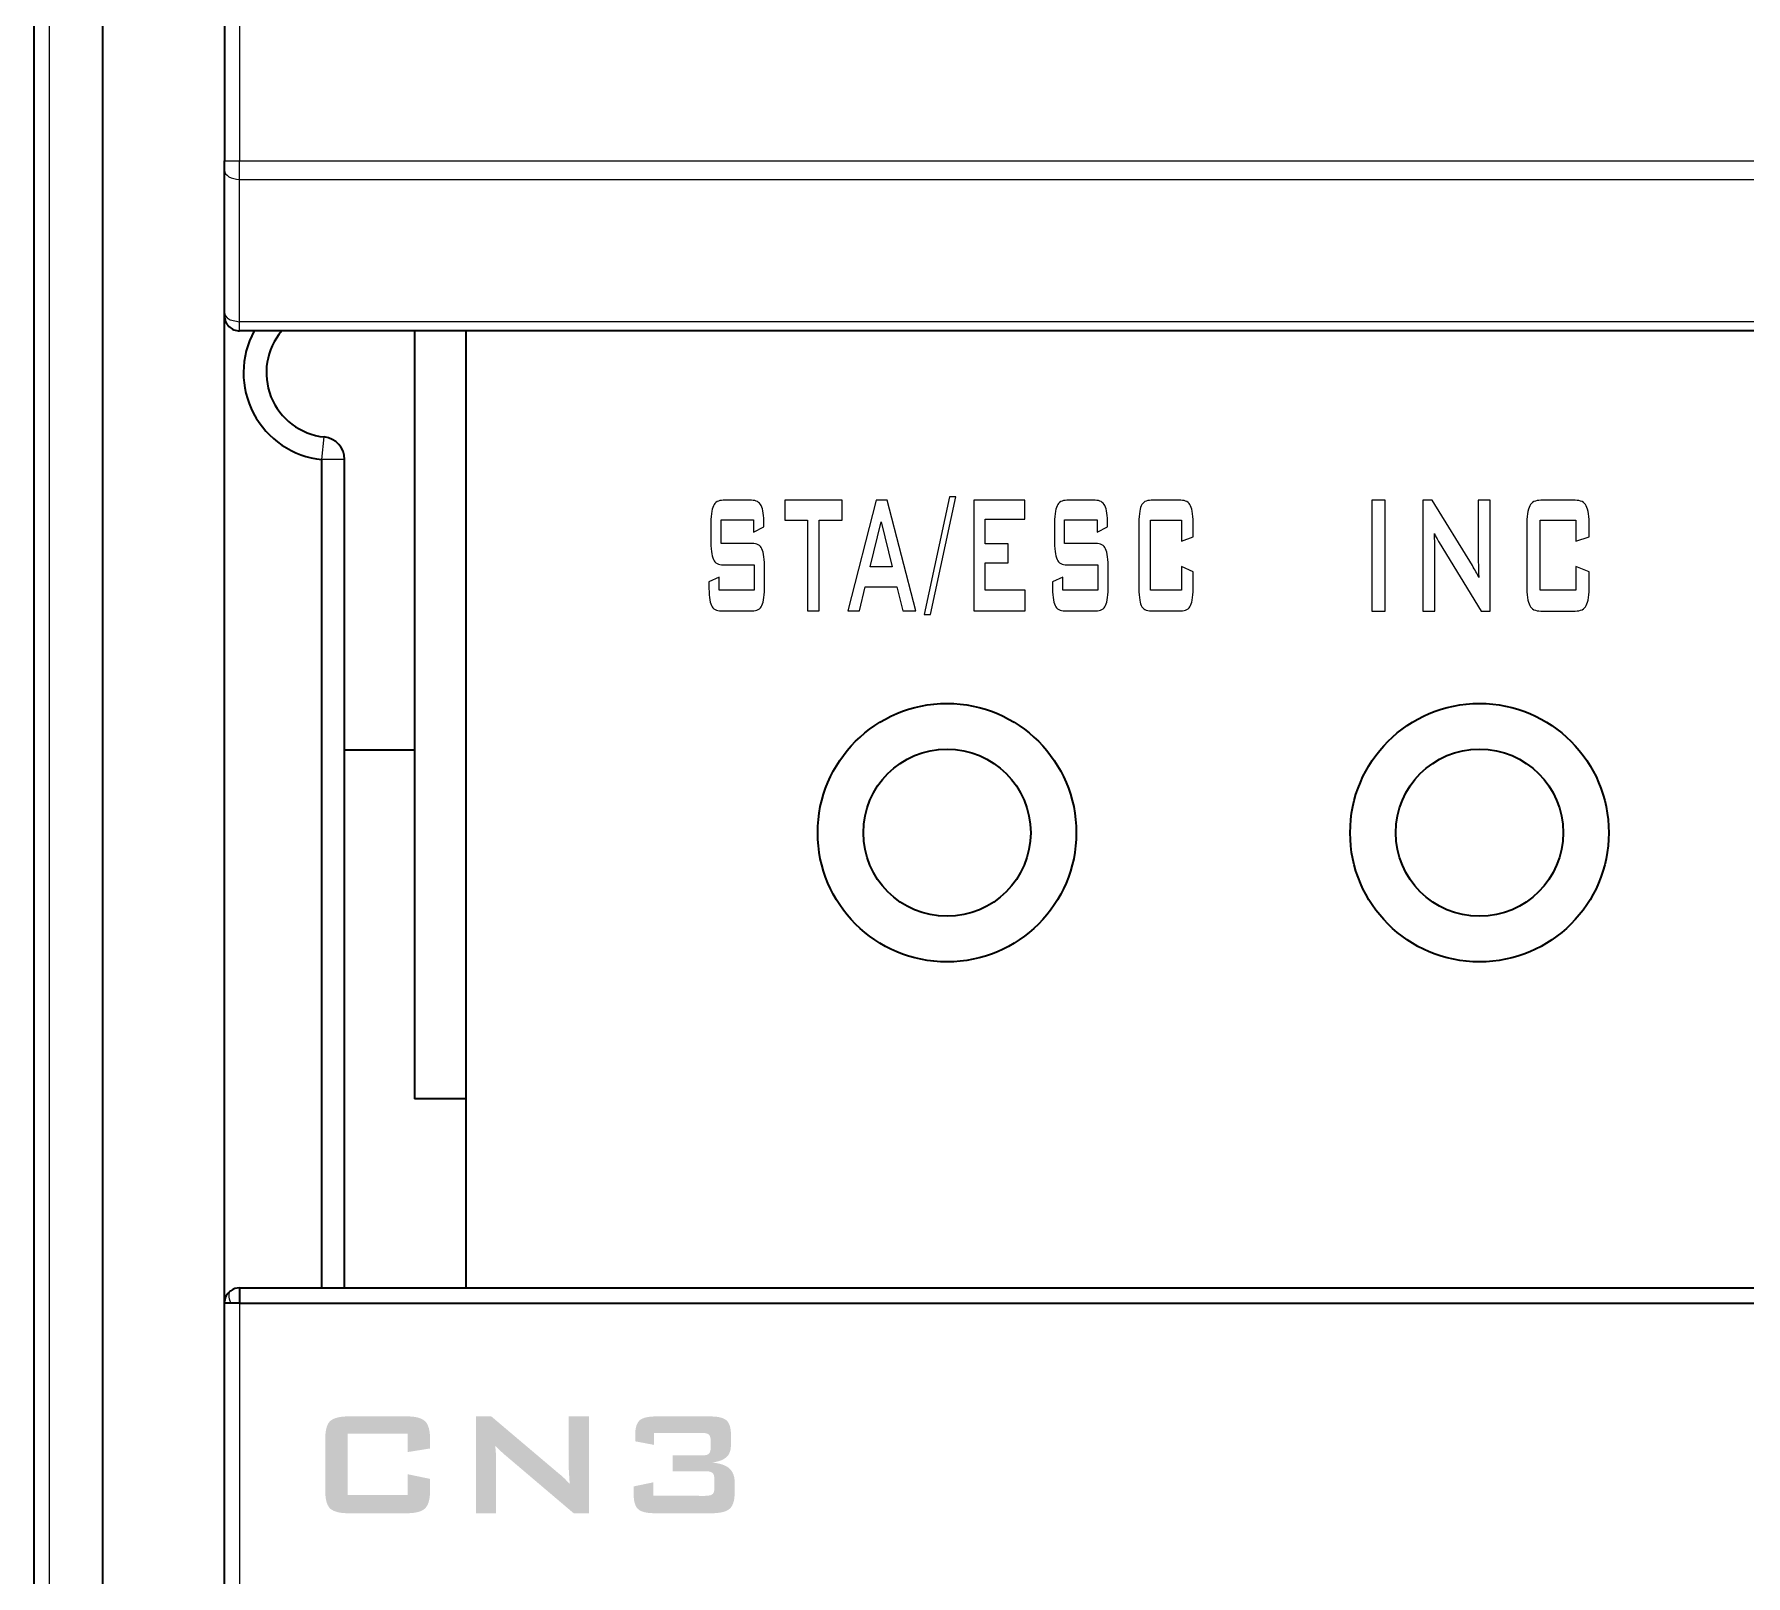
# Model space of a CAD drawing. Extents: x -45 to 645, y -160 to 467.
# Drawn here: x 599.64 to 622.14, y 202.83 to 223.1 of the extents above; entities that cross this region are included whole.
import ezdxf

# ---------------------------------------------------------------- set-up
doc = ezdxf.new("R2010")
doc.units = 0
doc.layers.add('layer 1', color=7, linetype='Continuous')
doc.layers.add('预设值', color=7, linetype='Continuous', true_color=0x000000)

msp = doc.modelspace()

# ---------------------------------------------------------------- hatches: boundary and pattern name
at = {"layer": '预设值', "linetype": 'ByBlock'}
for points in [[(604.554, 204.455), (604.847, 204.502), (604.847, 204.502), (604.847, 204.623), (604.847, 204.644), (604.846, 204.665), (604.845, 204.684), (604.843, 204.703), (604.841, 204.721), (604.839, 204.729), (604.838, 204.738), (604.836, 204.746), (604.835, 204.754), (604.833, 204.762), (604.831, 204.769), (604.829, 204.776), (604.826, 204.783), (604.824, 204.79), (604.821, 204.797), (604.819, 204.803), (604.816, 204.81), (604.813, 204.816), (604.81, 204.821), (604.807, 204.827), (604.805, 204.83), (604.804, 204.832), (604.802, 204.835), (604.8, 204.837), (604.798, 204.84), (604.797, 204.842), (604.795, 204.845), (604.793, 204.847), (604.791, 204.849), (604.789, 204.852), (604.787, 204.854), (604.785, 204.856), (604.783, 204.858), (604.779, 204.862), (604.777, 204.864), (604.775, 204.866), (604.773, 204.867), (604.771, 204.869), (604.768, 204.871), (604.766, 204.873), (604.764, 204.875), (604.761, 204.876), (604.759, 204.878), (604.756, 204.88), (604.754, 204.881), (604.751, 204.883), (604.748, 204.885), (604.742, 204.888), (604.736, 204.891), (604.73, 204.893), (604.724, 204.896), (604.717, 204.899), (604.71, 204.901), (604.703, 204.903), (604.696, 204.906), (604.688, 204.908), (604.68, 204.91), (604.672, 204.911), (604.664, 204.913), (604.655, 204.915), (604.646, 204.916), (604.637, 204.918), (604.619, 204.92), (604.599, 204.922), (604.578, 204.923), (604.557, 204.924), (604.534, 204.924), (604.534, 204.924), (603.781, 204.924), (603.759, 204.924), (603.737, 204.923), (603.717, 204.922), (603.697, 204.92), (603.678, 204.918), (603.669, 204.916), (603.66, 204.915), (603.652, 204.913), (603.643, 204.911), (603.635, 204.91), (603.627, 204.908), (603.62, 204.906), (603.612, 204.903), (603.605, 204.901), (603.598, 204.899), (603.591, 204.896), (603.585, 204.893), (603.578, 204.891), (603.572, 204.888), (603.567, 204.885), (603.561, 204.881), (603.558, 204.88), (603.556, 204.878), (603.553, 204.876), (603.55, 204.875), (603.548, 204.873), (603.545, 204.871), (603.543, 204.869), (603.541, 204.867), (603.538, 204.866), (603.536, 204.864), (603.534, 204.862), (603.532, 204.86), (603.53, 204.858), (603.528, 204.856), (603.526, 204.854), (603.524, 204.852), (603.523, 204.849), (603.521, 204.847), (603.519, 204.845), (603.517, 204.842), (603.516, 204.84), (603.514, 204.837), (603.512, 204.835), (603.511, 204.832), (603.508, 204.827), (603.505, 204.821), (603.502, 204.816), (603.499, 204.81), (603.496, 204.803), (603.494, 204.797), (603.491, 204.79), (603.489, 204.783), (603.487, 204.776), (603.485, 204.769), (603.483, 204.762), (603.481, 204.754), (603.479, 204.746), (603.478, 204.738), (603.476, 204.729), (603.475, 204.721), (603.473, 204.703), (603.471, 204.684), (603.47, 204.665), (603.469, 204.644), (603.469, 204.623), (603.469, 204.623), (603.469, 203.951), (603.469, 203.93), (603.47, 203.909), (603.471, 203.89), (603.473, 203.871), (603.475, 203.853), (603.476, 203.845), (603.478, 203.836), (603.479, 203.828), (603.481, 203.82), (603.483, 203.812), (603.485, 203.805), (603.487, 203.797), (603.489, 203.79), (603.491, 203.784), (603.494, 203.777), (603.496, 203.77), (603.499, 203.764), (603.502, 203.758), (603.505, 203.752), (603.508, 203.747), (603.511, 203.742), (603.512, 203.739), (603.514, 203.736), (603.516, 203.734), (603.517, 203.732), (603.519, 203.729), (603.521, 203.727), (603.523, 203.725), (603.524, 203.722), (603.526, 203.72), (603.528, 203.718), (603.53, 203.716), (603.532, 203.714), (603.534, 203.712), (603.536, 203.71), (603.538, 203.708), (603.541, 203.706), (603.543, 203.705), (603.545, 203.703), (603.548, 203.701), (603.55, 203.699), (603.553, 203.697), (603.556, 203.696), (603.558, 203.694), (603.561, 203.693), (603.567, 203.689), (603.572, 203.686), (603.578, 203.683), (603.585, 203.681), (603.591, 203.678), (603.598, 203.675), (603.605, 203.673), (603.612, 203.67), (603.62, 203.668), (603.627, 203.666), (603.635, 203.664), (603.643, 203.662), (603.652, 203.661), (603.66, 203.659), (603.669, 203.658), (603.678, 203.656), (603.697, 203.654), (603.717, 203.652), (603.737, 203.651), (603.759, 203.65), (603.781, 203.65), (603.781, 203.65), (604.534, 203.65), (604.557, 203.65), (604.578, 203.651), (604.599, 203.652), (604.619, 203.654), (604.637, 203.656), (604.646, 203.658), (604.655, 203.659), (604.664, 203.661), (604.672, 203.662), (604.68, 203.664), (604.688, 203.666), (604.696, 203.668), (604.703, 203.67), (604.71, 203.673), (604.717, 203.675), (604.724, 203.678), (604.73, 203.681), (604.736, 203.683), (604.742, 203.686), (604.748, 203.689), (604.751, 203.691), (604.754, 203.693), (604.756, 203.694), (604.759, 203.696), (604.761, 203.697), (604.764, 203.699), (604.766, 203.701), (604.768, 203.703), (604.771, 203.705), (604.773, 203.706), (604.775, 203.708), (604.777, 203.71), (604.779, 203.712), (604.783, 203.716), (604.785, 203.718), (604.787, 203.72), (604.789, 203.722), (604.791, 203.725), (604.793, 203.727), (604.795, 203.729), (604.797, 203.732), (604.798, 203.734), (604.8, 203.736), (604.802, 203.739), (604.804, 203.742), (604.805, 203.744), (604.807, 203.747), (604.81, 203.752), (604.813, 203.758), (604.816, 203.764), (604.819, 203.77), (604.821, 203.777), (604.824, 203.784), (604.826, 203.79), (604.829, 203.797), (604.831, 203.805), (604.833, 203.812), (604.835, 203.82), (604.836, 203.828), (604.838, 203.836), (604.839, 203.845), (604.841, 203.853), (604.843, 203.871), (604.845, 203.89), (604.846, 203.909), (604.847, 203.93), (604.847, 203.951), (604.847, 203.951), (604.847, 204.102), (604.847, 204.102), (604.554, 204.163), (604.554, 204.163), (604.554, 203.889), (604.554, 203.889), (603.762, 203.889), (603.762, 203.889), (603.762, 204.697), (603.762, 204.697), (604.554, 204.697), (604.554, 204.697)], [(605.715, 203.65), (605.715, 204.339), (605.715, 204.38), (605.714, 204.404), (605.713, 204.43), (605.709, 204.484), (605.706, 204.512), (605.703, 204.541), (605.714, 204.528), (605.725, 204.516), (605.731, 204.509), (605.737, 204.503), (605.743, 204.498), (605.746, 204.495), (605.749, 204.492), (605.763, 204.479), (605.808, 204.438), (605.808, 204.437), (606.735, 203.65), (606.735, 203.65), (606.935, 203.65), (606.935, 203.65), (606.935, 204.924), (606.935, 204.924), (606.671, 204.924), (606.671, 204.924), (606.671, 204.255), (606.671, 204.226), (606.672, 204.207), (606.673, 204.186), (606.683, 204.035), (606.668, 204.052), (606.62, 204.102), (606.602, 204.119), (606.583, 204.137), (606.562, 204.155), (606.551, 204.164), (606.539, 204.173), (606.539, 204.173), (605.652, 204.924), (605.652, 204.924), (605.451, 204.924), (605.451, 204.924), (605.451, 203.65), (605.451, 203.65)], [(608.546, 203.65), (608.567, 203.65), (608.587, 203.651), (608.607, 203.652), (608.625, 203.654), (608.643, 203.656), (608.66, 203.658), (608.668, 203.66), (608.676, 203.661), (608.684, 203.663), (608.691, 203.665), (608.699, 203.667), (608.706, 203.669), (608.713, 203.671), (608.72, 203.673), (608.726, 203.675), (608.733, 203.678), (608.739, 203.68), (608.745, 203.683), (608.75, 203.686), (608.756, 203.689), (608.761, 203.692), (608.767, 203.695), (608.772, 203.698), (608.777, 203.702), (608.779, 203.704), (608.781, 203.705), (608.783, 203.707), (608.786, 203.709), (608.788, 203.711), (608.79, 203.713), (608.792, 203.715), (608.794, 203.717), (608.796, 203.719), (608.797, 203.721), (608.799, 203.723), (608.801, 203.725), (608.803, 203.728), (608.805, 203.73), (608.806, 203.732), (608.808, 203.735), (608.81, 203.737), (608.811, 203.74), (608.814, 203.745), (608.818, 203.75), (608.82, 203.756), (608.823, 203.761), (608.826, 203.767), (608.828, 203.773), (608.831, 203.779), (608.833, 203.786), (608.835, 203.792), (608.837, 203.799), (608.839, 203.806), (608.841, 203.813), (608.842, 203.821), (608.844, 203.828), (608.845, 203.836), (608.846, 203.844), (608.847, 203.852), (608.848, 203.86), (608.849, 203.869), (608.851, 203.887), (608.851, 203.905), (608.852, 203.924), (608.852, 203.924), (608.852, 204.057), (608.852, 204.065), (608.851, 204.072), (608.851, 204.079), (608.85, 204.086), (608.85, 204.093), (608.849, 204.1), (608.848, 204.107), (608.847, 204.113), (608.846, 204.12), (608.845, 204.126), (608.843, 204.133), (608.841, 204.139), (608.84, 204.145), (608.838, 204.151), (608.836, 204.157), (608.834, 204.163), (608.831, 204.168), (608.829, 204.174), (608.826, 204.179), (608.824, 204.185), (608.821, 204.19), (608.818, 204.195), (608.815, 204.2), (608.811, 204.205), (608.808, 204.21), (608.804, 204.214), (608.801, 204.219), (608.797, 204.223), (608.793, 204.228), (608.789, 204.232), (608.785, 204.236), (608.781, 204.24), (608.776, 204.244), (608.772, 204.248), (608.767, 204.251), (608.762, 204.255), (608.757, 204.258), (608.752, 204.262), (608.746, 204.265), (608.741, 204.268), (608.735, 204.271), (608.729, 204.274), (608.723, 204.277), (608.717, 204.28), (608.711, 204.283), (608.704, 204.285), (608.697, 204.288), (608.691, 204.29), (608.684, 204.293), (608.676, 204.295), (608.661, 204.299), (608.646, 204.303), (608.63, 204.306), (608.613, 204.309), (608.595, 204.312), (608.577, 204.314), (608.558, 204.317), (608.575, 204.319), (608.591, 204.323), (608.606, 204.326), (608.621, 204.33), (608.635, 204.333), (608.649, 204.338), (608.662, 204.342), (608.668, 204.344), (608.674, 204.346), (608.68, 204.349), (608.685, 204.351), (608.691, 204.354), (608.696, 204.357), (608.702, 204.359), (608.707, 204.362), (608.712, 204.365), (608.716, 204.368), (608.721, 204.371), (608.725, 204.374), (608.73, 204.377), (608.734, 204.38), (608.738, 204.383), (608.742, 204.386), (608.745, 204.39), (608.752, 204.396), (608.754, 204.398), (608.756, 204.4), (608.757, 204.402), (608.759, 204.403), (608.76, 204.405), (608.762, 204.407), (608.765, 204.411), (608.768, 204.415), (608.77, 204.419), (608.773, 204.423), (608.775, 204.427), (608.778, 204.432), (608.78, 204.436), (608.782, 204.441), (608.784, 204.446), (608.786, 204.451), (608.788, 204.456), (608.79, 204.461), (608.791, 204.466), (608.793, 204.472), (608.794, 204.477), (608.795, 204.483), (608.797, 204.488), (608.798, 204.494), (608.799, 204.5), (608.799, 204.506), (608.8, 204.512), (608.801, 204.519), (608.802, 204.532), (608.803, 204.545), (608.803, 204.559), (608.803, 204.559), (608.803, 204.675), (608.802, 204.692), (608.802, 204.709), (608.801, 204.725), (608.799, 204.741), (608.798, 204.748), (608.797, 204.756), (608.796, 204.763), (608.794, 204.77), (608.793, 204.776), (608.791, 204.783), (608.79, 204.789), (608.788, 204.796), (608.786, 204.802), (608.784, 204.808), (608.782, 204.813), (608.78, 204.819), (608.777, 204.824), (608.775, 204.829), (608.772, 204.834), (608.77, 204.839), (608.767, 204.844), (608.764, 204.848), (608.762, 204.851), (608.761, 204.853), (608.759, 204.855), (608.758, 204.857), (608.756, 204.859), (608.755, 204.861), (608.753, 204.863), (608.751, 204.865), (608.749, 204.867), (608.748, 204.869), (608.746, 204.87), (608.744, 204.872), (608.742, 204.874), (608.74, 204.875), (608.738, 204.877), (608.736, 204.878), (608.734, 204.88), (608.732, 204.881), (608.73, 204.883), (608.728, 204.884), (608.725, 204.886), (608.723, 204.887), (608.721, 204.888), (608.718, 204.89), (608.713, 204.892), (608.708, 204.895), (608.702, 204.897), (608.697, 204.9), (608.691, 204.902), (608.684, 204.904), (608.678, 204.906), (608.671, 204.908), (608.665, 204.909), (608.658, 204.911), (608.65, 204.913), (608.643, 204.914), (608.627, 204.917), (608.611, 204.919), (608.593, 204.921), (608.575, 204.922), (608.555, 204.923), (608.535, 204.924), (608.514, 204.924), (608.514, 204.924), (607.832, 204.924), (607.811, 204.924), (607.791, 204.923), (607.772, 204.922), (607.753, 204.921), (607.736, 204.919), (607.719, 204.917), (607.704, 204.914), (607.696, 204.913), (607.689, 204.911), (607.682, 204.909), (607.675, 204.908), (607.668, 204.906), (607.662, 204.904), (607.656, 204.902), (607.65, 204.899), (607.644, 204.897), (607.639, 204.895), (607.633, 204.892), (607.628, 204.89), (607.626, 204.888), (607.623, 204.887), (607.621, 204.886), (607.619, 204.884), (607.617, 204.883), (607.614, 204.881), (607.612, 204.88), (607.61, 204.878), (607.608, 204.877), (607.606, 204.875), (607.604, 204.874), (607.602, 204.872), (607.601, 204.87), (607.599, 204.869), (607.597, 204.867), (607.595, 204.865), (607.594, 204.863), (607.592, 204.861), (607.59, 204.859), (607.589, 204.857), (607.587, 204.855), (607.586, 204.853), (607.584, 204.851), (607.582, 204.848), (607.58, 204.844), (607.577, 204.839), (607.574, 204.834), (607.571, 204.829), (607.569, 204.824), (607.567, 204.819), (607.564, 204.813), (607.562, 204.808), (607.56, 204.802), (607.558, 204.796), (607.557, 204.789), (607.555, 204.783), (607.553, 204.776), (607.552, 204.77), (607.551, 204.763), (607.549, 204.756), (607.548, 204.748), (607.547, 204.741), (607.546, 204.725), (607.545, 204.709), (607.544, 204.692), (607.544, 204.675), (607.544, 204.675), (607.544, 204.596), (607.544, 204.596), (607.793, 204.549), (607.793, 204.549), (607.793, 204.707), (607.793, 204.707), (608.416, 204.707), (608.425, 204.707), (608.434, 204.706), (608.442, 204.706), (608.45, 204.705), (608.457, 204.705), (608.464, 204.704), (608.468, 204.703), (608.471, 204.702), (608.474, 204.702), (608.477, 204.701), (608.48, 204.7), (608.483, 204.7), (608.485, 204.699), (608.488, 204.698), (608.491, 204.697), (608.493, 204.696), (608.495, 204.695), (608.498, 204.694), (608.499, 204.694), (608.5, 204.693), (608.501, 204.693), (608.502, 204.692), (608.503, 204.691), (608.504, 204.691), (608.505, 204.69), (608.506, 204.69), (608.506, 204.689), (608.507, 204.688), (608.508, 204.688), (608.509, 204.687), (608.51, 204.687), (608.51, 204.686), (608.511, 204.685), (608.512, 204.685), (608.513, 204.684), (608.513, 204.683), (608.514, 204.682), (608.515, 204.682), (608.516, 204.681), (608.516, 204.68), (608.517, 204.679), (608.518, 204.678), (608.518, 204.677), (608.519, 204.676), (608.52, 204.675), (608.52, 204.674), (608.521, 204.673), (608.522, 204.672), (608.522, 204.671), (608.523, 204.67), (608.523, 204.669), (608.524, 204.668), (608.525, 204.666), (608.526, 204.663), (608.527, 204.661), (608.528, 204.658), (608.529, 204.655), (608.53, 204.653), (608.53, 204.65), (608.531, 204.647), (608.532, 204.644), (608.532, 204.64), (608.533, 204.637), (608.534, 204.634), (608.534, 204.63), (608.535, 204.623), (608.535, 204.615), (608.536, 204.608), (608.536, 204.599), (608.536, 204.591), (608.536, 204.591), (608.536, 204.527), (608.536, 204.518), (608.536, 204.51), (608.535, 204.502), (608.535, 204.494), (608.534, 204.487), (608.534, 204.484), (608.533, 204.481), (608.532, 204.478), (608.532, 204.474), (608.531, 204.471), (608.53, 204.468), (608.53, 204.466), (608.529, 204.463), (608.528, 204.46), (608.527, 204.458), (608.526, 204.455), (608.525, 204.453), (608.524, 204.45), (608.523, 204.448), (608.522, 204.446), (608.521, 204.445), (608.52, 204.444), (608.52, 204.443), (608.519, 204.442), (608.518, 204.441), (608.518, 204.44), (608.517, 204.439), (608.516, 204.438), (608.516, 204.437), (608.515, 204.436), (608.514, 204.435), (608.513, 204.434), (608.513, 204.433), (608.512, 204.433), (608.511, 204.432), (608.51, 204.431), (608.51, 204.431), (608.509, 204.43), (608.508, 204.429), (608.507, 204.429), (608.506, 204.428), (608.506, 204.427), (608.505, 204.427), (608.504, 204.426), (608.503, 204.426), (608.502, 204.425), (608.501, 204.425), (608.5, 204.424), (608.499, 204.423), (608.498, 204.423), (608.495, 204.422), (608.493, 204.421), (608.491, 204.42), (608.488, 204.419), (608.485, 204.418), (608.483, 204.417), (608.48, 204.417), (608.477, 204.416), (608.474, 204.415), (608.471, 204.415), (608.468, 204.414), (608.464, 204.413), (608.457, 204.413), (608.45, 204.412), (608.442, 204.411), (608.434, 204.411), (608.425, 204.41), (608.416, 204.41), (608.416, 204.41), (608.038, 204.41), (608.038, 204.41), (608.038, 204.203), (608.038, 204.203), (608.463, 204.203), (608.472, 204.203), (608.48, 204.203), (608.489, 204.202), (608.496, 204.202), (608.504, 204.201), (608.511, 204.2), (608.514, 204.199), (608.517, 204.199), (608.521, 204.198), (608.524, 204.197), (608.527, 204.196), (608.53, 204.195), (608.532, 204.195), (608.535, 204.194), (608.538, 204.193), (608.54, 204.192), (608.543, 204.191), (608.545, 204.189), (608.546, 204.189), (608.547, 204.188), (608.548, 204.188), (608.55, 204.187), (608.551, 204.186), (608.552, 204.186), (608.553, 204.185), (608.554, 204.184), (608.555, 204.184), (608.556, 204.183), (608.556, 204.182), (608.557, 204.181), (608.558, 204.181), (608.559, 204.18), (608.56, 204.179), (608.561, 204.178), (608.562, 204.178), (608.562, 204.177), (608.563, 204.176), (608.564, 204.175), (608.565, 204.174), (608.565, 204.174), (608.566, 204.173), (608.567, 204.172), (608.567, 204.171), (608.568, 204.17), (608.569, 204.169), (608.569, 204.168), (608.57, 204.167), (608.571, 204.166), (608.571, 204.165), (608.572, 204.164), (608.572, 204.163), (608.573, 204.162), (608.573, 204.161), (608.574, 204.16), (608.575, 204.158), (608.576, 204.155), (608.577, 204.153), (608.578, 204.15), (608.579, 204.147), (608.579, 204.145), (608.58, 204.142), (608.581, 204.139), (608.581, 204.136), (608.582, 204.133), (608.582, 204.129), (608.583, 204.126), (608.584, 204.119), (608.584, 204.111), (608.585, 204.104), (608.585, 204.096), (608.585, 204.087), (608.585, 204.087), (608.585, 203.993), (608.585, 203.985), (608.585, 203.977), (608.584, 203.969), (608.584, 203.962), (608.583, 203.955), (608.582, 203.952), (608.582, 203.949), (608.581, 203.945), (608.581, 203.942), (608.58, 203.939), (608.579, 203.936), (608.579, 203.933), (608.578, 203.931), (608.577, 203.928), (608.576, 203.925), (608.575, 203.923), (608.574, 203.92), (608.573, 203.918), (608.572, 203.917), (608.572, 203.916), (608.571, 203.915), (608.571, 203.914), (608.57, 203.913), (608.569, 203.912), (608.569, 203.911), (608.568, 203.91), (608.567, 203.909), (608.567, 203.908), (608.566, 203.907), (608.565, 203.906), (608.565, 203.905), (608.564, 203.905), (608.563, 203.904), (608.562, 203.903), (608.562, 203.902), (608.561, 203.902), (608.56, 203.901), (608.559, 203.9), (608.558, 203.9), (608.557, 203.899), (608.556, 203.898), (608.556, 203.898), (608.555, 203.897), (608.554, 203.896), (608.553, 203.896), (608.552, 203.895), (608.55, 203.894), (608.547, 203.893), (608.545, 203.892), (608.543, 203.891), (608.54, 203.89), (608.538, 203.889), (608.535, 203.888), (608.532, 203.887), (608.53, 203.886), (608.527, 203.886), (608.524, 203.885), (608.521, 203.884), (608.517, 203.884), (608.511, 203.883), (608.504, 203.882), (608.496, 203.881), (608.489, 203.88), (608.48, 203.88), (608.472, 203.88), (608.463, 203.879), (608.463, 203.879), (607.783, 203.88), (607.783, 203.88), (607.783, 204.057), (607.783, 204.057), (607.524, 204.003), (607.524, 204.003), (607.524, 203.899), (607.524, 203.882), (607.525, 203.865), (607.526, 203.848), (607.528, 203.833), (607.529, 203.826), (607.53, 203.818), (607.531, 203.811), (607.532, 203.804), (607.534, 203.798), (607.535, 203.791), (607.537, 203.785), (607.539, 203.779), (607.541, 203.773), (607.543, 203.767), (607.545, 203.761), (607.547, 203.756), (607.549, 203.75), (607.552, 203.745), (607.554, 203.74), (607.557, 203.736), (607.559, 203.733), (607.56, 203.731), (607.561, 203.729), (607.563, 203.727), (607.564, 203.725), (607.566, 203.723), (607.567, 203.72), (607.569, 203.718), (607.571, 203.717), (607.572, 203.715), (607.574, 203.713), (607.576, 203.711), (607.577, 203.709), (607.579, 203.707), (607.581, 203.706), (607.587, 203.701), (607.589, 203.699), (607.591, 203.697), (607.593, 203.696), (607.595, 203.694), (607.597, 203.693), (607.599, 203.691), (607.601, 203.69), (607.604, 203.688), (607.606, 203.687), (607.609, 203.685), (607.611, 203.684), (607.614, 203.683), (607.619, 203.68), (607.625, 203.678), (607.63, 203.675), (607.636, 203.673), (607.642, 203.671), (607.649, 203.669), (607.655, 203.667), (607.662, 203.665), (607.669, 203.663), (607.677, 203.661), (607.684, 203.66), (607.692, 203.659), (607.7, 203.657), (607.716, 203.655), (607.734, 203.653), (607.752, 203.652), (607.771, 203.651), (607.792, 203.65), (607.813, 203.65), (607.813, 203.65)]]:
    msp.add_hatch(color=0, dxfattribs=at).paths.add_polyline_path(points, flags=0)

# ---------------------------------------------------------------- linework, layer by layer
at = {"color": 7, "lineweight": 35}
for p, q in [((602.143, 249.901), (602.143, 221.436)), ((599.643, 69.801), (599.643, 237.401)), ((600.544, 69.801), (600.544, 237.401)), ((641.943, 219.201), (602.344, 219.201)), ((602.344, 206.615), (641.943, 206.615)), ((602.143, 69.801), (602.143, 206.415)), ((602.344, 206.415), (641.943, 206.415))]:
    msp.add_line(p, q, dxfattribs=at)
at = {"color": 7, "lineweight": 13}
for p, q in [((602.344, 249.901), (602.344, 221.436)), ((599.844, 69.801), (599.844, 237.401)), ((602.344, 221.436), (641.943, 221.436)), ((602.344, 221.194), (641.943, 221.194)), ((641.943, 219.32), (602.344, 219.32)), ((602.344, 206.415), (602.344, 69.801))]:
    msp.add_line(p, q, dxfattribs=at)
at = {"color": 7, "lineweight": 35, "ltscale": 0.00303}
msp.add_line((602.143, 221.315), (602.143, 221.436), dxfattribs=at)
at = {"color": 7, "lineweight": 13, "ltscale": 0.005}
msp.add_line((602.143, 221.436), (602.344, 221.436), dxfattribs=at)
at = {"color": 7, "lineweight": 13, "ltscale": 0.00606}
msp.add_line((602.344, 221.194), (602.344, 221.436), dxfattribs=at)
at = {"color": 7, "lineweight": 35, "ltscale": 0.04686}
msp.add_line((602.143, 219.441), (602.143, 221.315), dxfattribs=at)
at = {"color": 7, "lineweight": 13, "ltscale": 0.04686}
msp.add_line((602.344, 219.32), (602.344, 221.194), dxfattribs=at)
at = {"color": 7, "lineweight": 35, "ltscale": 0.000984955}
msp.add_line((602.143, 219.401), (602.143, 219.441), dxfattribs=at)
at = {"color": 7, "lineweight": 35, "ltscale": 0.324794}
msp.add_line((602.143, 206.409), (602.143, 219.401), dxfattribs=at)
at = {"color": 7, "lineweight": 13, "ltscale": 0.002955}
msp.add_line((602.344, 219.201), (602.344, 219.32), dxfattribs=at)
at = {"color": 7, "lineweight": 35, "ltscale": 0.2525}
msp.add_line((604.643, 219.201), (604.643, 209.101), dxfattribs=at)
at = {"color": 7, "lineweight": 35, "ltscale": 0.314651}
msp.add_line((605.323, 206.615), (605.323, 219.201), dxfattribs=at)
at = {"color": 7, "lineweight": 13, "ltscale": 0.0075}
for p, q in [((603.424, 217.508), (603.455, 217.806)), ((603.724, 217.508), (603.424, 217.508))]:
    msp.add_line(p, q, dxfattribs=at)
at = {"color": 7, "lineweight": 35, "ltscale": 0.272467}
msp.add_line((603.424, 206.609), (603.424, 217.508), dxfattribs=at)
at = {"color": 7, "lineweight": 35, "ltscale": 0.272532}
msp.add_line((603.724, 206.607), (603.724, 217.508), dxfattribs=at)
at = {"color": 7, "lineweight": 35, "ltscale": 0.023001}
msp.add_line((604.643, 213.687), (603.723, 213.687), dxfattribs=at)
at = {"color": 7, "lineweight": 35, "ltscale": 0.017}
msp.add_line((605.323, 209.101), (604.643, 209.101), dxfattribs=at)
at = {"color": 7, "lineweight": 35, "ltscale": 0.000428234}
msp.add_line((602.215, 206.566), (602.228, 206.577), dxfattribs=at)
at = {"color": 7, "lineweight": 35, "ltscale": 0.001449}
msp.add_line((602.344, 206.615), (602.344, 206.557), dxfattribs=at)
at = {"color": 7, "lineweight": 35, "ltscale": 0.003551}
msp.add_line((602.344, 206.557), (602.344, 206.415), dxfattribs=at)
at = {"color": 7, "lineweight": 35, "ltscale": 0.000541021}
msp.add_line((602.144, 206.415), (602.145, 206.437), dxfattribs=at)
at = {"color": 7, "lineweight": 35, "ltscale": 0.002112}
msp.add_line((602.228, 206.415), (602.144, 206.415), dxfattribs=at)
at = {"color": 7, "lineweight": 35, "ltscale": 0.002885}
msp.add_line((602.344, 206.415), (602.228, 206.415), dxfattribs=at)
at = {"color": 7, "lineweight": 13}
msp.add_lwpolyline([(602.143, 219.441), (602.153, 219.405), (602.18, 219.371), (602.219, 219.346), (602.344, 219.32)], dxfattribs=at)
at = {"color": 7, "lineweight": 35}
for centre, radius in [((611.643, 212.601), 1.7), ((618.643, 212.601), 1.7), ((611.643, 212.601), 1.1), ((618.643, 212.601), 1.1)]:
    msp.add_circle(centre, radius, dxfattribs=at)
for centre, radius, start, end in [((602.344, 219.401), 0.2, 179.9991, 269.9994), ((603.545, 218.651), 1.15, 151.4641, 263.9325), ((603.545, 218.651), 0.85, 139.6867, 263.9325), ((603.424, 217.508), 0.3, 0, 83.9325), ((602.345, 206.412), 0.202, 130.2988, 173.0318), ((602.345, 206.418), 0.197, 90.5065, 126.3686)]:
    msp.add_arc(centre, radius, start, end, dxfattribs=at)
at = {"color": 7, "lineweight": 13}
for centre, major_axis, ratio, start_param, end_param in [((602.344, 221.315), (0.2, 0), 0.606043, 3.141593, 4.712389), ((602.749, 206.132), (0.532, -0.434), 0.301943, 3.067233, 3.698917)]:
    msp.add_ellipse(centre, major_axis=major_axis, ratio=ratio, start_param=start_param, end_param=end_param, dxfattribs=at)
at = {"layer": 'layer 1', "color": 0}
for points, knots in [([(609.101, 216.718), (609.101, 216.718), (608.672, 216.718), (608.672, 216.718), (608.672, 216.718), (608.672, 216.718), (608.672, 216.406), (608.672, 216.406), (608.672, 216.406), (608.672, 216.406), (609.08, 216.406), (609.08, 216.406), (609.08, 216.406), (609.144, 216.406), (609.188, 216.381), (609.21, 216.333), (609.21, 216.333), (609.233, 216.284), (609.244, 216.194), (609.244, 216.061), (609.244, 216.061), (609.244, 216.061), (609.244, 215.861), (609.244, 215.861), (609.244, 215.861), (609.244, 215.729), (609.233, 215.638), (609.21, 215.59), (609.21, 215.59), (609.188, 215.541), (609.144, 215.517), (609.08, 215.517), (609.08, 215.517), (609.08, 215.517), (608.675, 215.517), (608.675, 215.517), (608.675, 215.517), (608.611, 215.517), (608.568, 215.541), (608.545, 215.59), (608.545, 215.59), (608.523, 215.638), (608.512, 215.729), (608.512, 215.861), (608.512, 215.861), (608.512, 215.861), (608.512, 215.901), (608.512, 215.901), (608.512, 215.901), (608.512, 215.901), (608.646, 215.963), (608.646, 215.963), (608.646, 215.963), (608.646, 215.963), (608.646, 215.791), (608.646, 215.791), (608.646, 215.791), (608.646, 215.791), (609.109, 215.791), (609.109, 215.791), (609.109, 215.791), (609.109, 215.791), (609.109, 216.123), (609.109, 216.123), (609.109, 216.123), (609.109, 216.123), (608.701, 216.123), (608.701, 216.123), (608.701, 216.123), (608.637, 216.123), (608.594, 216.147), (608.572, 216.196), (608.572, 216.196), (608.549, 216.245), (608.538, 216.335), (608.538, 216.468), (608.538, 216.468), (608.538, 216.468), (608.538, 216.629), (608.538, 216.629), (608.538, 216.629), (608.538, 216.761), (608.549, 216.852), (608.572, 216.9), (608.572, 216.9), (608.594, 216.949), (608.637, 216.973), (608.701, 216.973), (608.701, 216.973), (608.701, 216.973), (609.073, 216.973), (609.073, 216.973), (609.073, 216.973), (609.134, 216.973), (609.177, 216.95), (609.2, 216.903), (609.2, 216.903), (609.224, 216.856), (609.235, 216.773), (609.235, 216.654), (609.235, 216.654), (609.235, 216.654), (609.235, 216.623), (609.235, 216.623), (609.235, 216.623), (609.235, 216.623), (609.101, 216.553), (609.101, 216.553), (609.101, 216.553), (609.101, 216.553), (609.101, 216.718), (609.101, 216.718)], [0, 0, 0, 0, 0.035714, 0.035714, 0.035714, 0.035714, 0.071429, 0.071429, 0.071429, 0.071429, 0.107143, 0.107143, 0.107143, 0.107143, 0.142857, 0.142857, 0.142857, 0.142857, 0.178571, 0.178571, 0.178571, 0.178571, 0.214286, 0.214286, 0.214286, 0.214286, 0.25, 0.25, 0.25, 0.25, 0.285714, 0.285714, 0.285714, 0.285714, 0.321429, 0.321429, 0.321429, 0.321429, 0.357143, 0.357143, 0.357143, 0.357143, 0.392857, 0.392857, 0.392857, 0.392857, 0.428571, 0.428571, 0.428571, 0.428571, 0.464286, 0.464286, 0.464286, 0.464286, 0.5, 0.5, 0.5, 0.5, 0.535714, 0.535714, 0.535714, 0.535714, 0.571429, 0.571429, 0.571429, 0.571429, 0.607143, 0.607143, 0.607143, 0.607143, 0.642857, 0.642857, 0.642857, 0.642857, 0.678571, 0.678571, 0.678571, 0.678571, 0.714286, 0.714286, 0.714286, 0.714286, 0.75, 0.75, 0.75, 0.75, 0.785714, 0.785714, 0.785714, 0.785714, 0.821429, 0.821429, 0.821429, 0.821429, 0.857143, 0.857143, 0.857143, 0.857143, 0.892857, 0.892857, 0.892857, 0.892857, 0.928571, 0.928571, 0.928571, 0.928571, 0.964286, 0.964286, 0.964286, 0.964286, 1, 1, 1, 1]), ([(609.964, 216.713), (609.964, 216.713), (609.964, 215.517), (609.964, 215.517), (609.964, 215.517), (609.964, 215.517), (609.811, 215.517), (609.811, 215.517), (609.811, 215.517), (609.811, 215.517), (609.811, 216.713), (609.811, 216.713), (609.811, 216.713), (609.811, 216.713), (609.51, 216.713), (609.51, 216.713), (609.51, 216.713), (609.51, 216.713), (609.51, 216.973), (609.51, 216.973), (609.51, 216.973), (609.51, 216.973), (610.266, 216.973), (610.266, 216.973), (610.266, 216.973), (610.266, 216.973), (610.266, 216.713), (610.266, 216.713), (610.266, 216.713), (610.266, 216.713), (609.964, 216.713), (609.964, 216.713)], [0, 0, 0, 0, 0.125, 0.125, 0.125, 0.125, 0.25, 0.25, 0.25, 0.25, 0.375, 0.375, 0.375, 0.375, 0.5, 0.5, 0.5, 0.5, 0.625, 0.625, 0.625, 0.625, 0.75, 0.75, 0.75, 0.75, 0.875, 0.875, 0.875, 0.875, 1, 1, 1, 1]), ([(610.339, 215.517), (610.339, 215.517), (610.71, 216.973), (610.71, 216.973), (610.71, 216.973), (610.71, 216.973), (610.857, 216.973), (610.857, 216.973), (610.857, 216.973), (610.857, 216.973), (611.233, 215.517), (611.233, 215.517), (611.233, 215.517), (611.233, 215.517), (611.062, 215.517), (611.062, 215.517), (611.062, 215.517), (611.062, 215.517), (610.983, 215.835), (610.983, 215.835), (610.983, 215.835), (610.983, 215.835), (610.568, 215.835), (610.568, 215.835), (610.568, 215.835), (610.568, 215.835), (610.491, 215.517), (610.491, 215.517), (610.491, 215.517), (610.491, 215.517), (610.339, 215.517), (610.339, 215.517)], [0, 0, 0, 0, 0.125, 0.125, 0.125, 0.125, 0.25, 0.25, 0.25, 0.25, 0.375, 0.375, 0.375, 0.375, 0.5, 0.5, 0.5, 0.5, 0.625, 0.625, 0.625, 0.625, 0.75, 0.75, 0.75, 0.75, 0.875, 0.875, 0.875, 0.875, 1, 1, 1, 1]), ([(611.344, 215.471), (611.344, 215.471), (611.674, 217.019), (611.674, 217.019), (611.674, 217.019), (611.674, 217.019), (611.758, 217.019), (611.758, 217.019), (611.758, 217.019), (611.758, 217.019), (611.426, 215.471), (611.426, 215.471), (611.426, 215.471), (611.426, 215.471), (611.344, 215.471), (611.344, 215.471)], [0, 0, 0, 0, 0.25, 0.25, 0.25, 0.25, 0.5, 0.5, 0.5, 0.5, 0.75, 0.75, 0.75, 0.75, 1, 1, 1, 1]), ([(611.994, 215.517), (611.994, 215.517), (611.994, 216.973), (611.994, 216.973), (611.994, 216.973), (611.994, 216.973), (612.665, 216.973), (612.665, 216.973), (612.665, 216.973), (612.665, 216.973), (612.665, 216.725), (612.665, 216.725), (612.665, 216.725), (612.665, 216.725), (612.146, 216.725), (612.146, 216.725), (612.146, 216.725), (612.146, 216.725), (612.146, 216.4), (612.146, 216.4), (612.146, 216.4), (612.146, 216.4), (612.449, 216.4), (612.449, 216.4), (612.449, 216.4), (612.449, 216.4), (612.449, 216.152), (612.449, 216.152), (612.449, 216.152), (612.449, 216.152), (612.146, 216.152), (612.146, 216.152), (612.146, 216.152), (612.146, 216.152), (612.146, 215.791), (612.146, 215.791), (612.146, 215.791), (612.146, 215.791), (612.671, 215.791), (612.671, 215.791), (612.671, 215.791), (612.671, 215.791), (612.671, 215.517), (612.671, 215.517), (612.671, 215.517), (612.671, 215.517), (611.994, 215.517), (611.994, 215.517)], [0, 0, 0, 0, 0.083333, 0.083333, 0.083333, 0.083333, 0.166667, 0.166667, 0.166667, 0.166667, 0.25, 0.25, 0.25, 0.25, 0.333333, 0.333333, 0.333333, 0.333333, 0.416667, 0.416667, 0.416667, 0.416667, 0.5, 0.5, 0.5, 0.5, 0.583333, 0.583333, 0.583333, 0.583333, 0.666667, 0.666667, 0.666667, 0.666667, 0.75, 0.75, 0.75, 0.75, 0.833333, 0.833333, 0.833333, 0.833333, 0.916667, 0.916667, 0.916667, 0.916667, 1, 1, 1, 1]), ([(613.619, 216.718), (613.619, 216.718), (613.189, 216.718), (613.189, 216.718), (613.189, 216.718), (613.189, 216.718), (613.189, 216.406), (613.189, 216.406), (613.189, 216.406), (613.189, 216.406), (613.598, 216.406), (613.598, 216.406), (613.598, 216.406), (613.662, 216.406), (613.706, 216.381), (613.728, 216.333), (613.728, 216.333), (613.751, 216.284), (613.762, 216.194), (613.762, 216.061), (613.762, 216.061), (613.762, 216.061), (613.762, 215.861), (613.762, 215.861), (613.762, 215.861), (613.762, 215.729), (613.751, 215.638), (613.728, 215.59), (613.728, 215.59), (613.706, 215.541), (613.662, 215.517), (613.598, 215.517), (613.598, 215.517), (613.598, 215.517), (613.193, 215.517), (613.193, 215.517), (613.193, 215.517), (613.129, 215.517), (613.086, 215.541), (613.063, 215.59), (613.063, 215.59), (613.041, 215.638), (613.029, 215.729), (613.029, 215.861), (613.029, 215.861), (613.029, 215.861), (613.029, 215.901), (613.029, 215.901), (613.029, 215.901), (613.029, 215.901), (613.164, 215.963), (613.164, 215.963), (613.164, 215.963), (613.164, 215.963), (613.164, 215.791), (613.164, 215.791), (613.164, 215.791), (613.164, 215.791), (613.627, 215.791), (613.627, 215.791), (613.627, 215.791), (613.627, 215.791), (613.627, 216.123), (613.627, 216.123), (613.627, 216.123), (613.627, 216.123), (613.219, 216.123), (613.219, 216.123), (613.219, 216.123), (613.155, 216.123), (613.112, 216.147), (613.09, 216.196), (613.09, 216.196), (613.067, 216.245), (613.056, 216.335), (613.056, 216.468), (613.056, 216.468), (613.056, 216.468), (613.056, 216.629), (613.056, 216.629), (613.056, 216.629), (613.056, 216.761), (613.067, 216.852), (613.09, 216.9), (613.09, 216.9), (613.112, 216.949), (613.155, 216.973), (613.219, 216.973), (613.219, 216.973), (613.219, 216.973), (613.591, 216.973), (613.591, 216.973), (613.591, 216.973), (613.652, 216.973), (613.695, 216.95), (613.718, 216.903), (613.718, 216.903), (613.742, 216.856), (613.753, 216.773), (613.753, 216.654), (613.753, 216.654), (613.753, 216.654), (613.753, 216.623), (613.753, 216.623), (613.753, 216.623), (613.753, 216.623), (613.619, 216.553), (613.619, 216.553), (613.619, 216.553), (613.619, 216.553), (613.619, 216.718), (613.619, 216.718)], [0, 0, 0, 0, 0.035714, 0.035714, 0.035714, 0.035714, 0.071429, 0.071429, 0.071429, 0.071429, 0.107143, 0.107143, 0.107143, 0.107143, 0.142857, 0.142857, 0.142857, 0.142857, 0.178571, 0.178571, 0.178571, 0.178571, 0.214286, 0.214286, 0.214286, 0.214286, 0.25, 0.25, 0.25, 0.25, 0.285714, 0.285714, 0.285714, 0.285714, 0.321429, 0.321429, 0.321429, 0.321429, 0.357143, 0.357143, 0.357143, 0.357143, 0.392857, 0.392857, 0.392857, 0.392857, 0.428571, 0.428571, 0.428571, 0.428571, 0.464286, 0.464286, 0.464286, 0.464286, 0.5, 0.5, 0.5, 0.5, 0.535714, 0.535714, 0.535714, 0.535714, 0.571429, 0.571429, 0.571429, 0.571429, 0.607143, 0.607143, 0.607143, 0.607143, 0.642857, 0.642857, 0.642857, 0.642857, 0.678571, 0.678571, 0.678571, 0.678571, 0.714286, 0.714286, 0.714286, 0.714286, 0.75, 0.75, 0.75, 0.75, 0.785714, 0.785714, 0.785714, 0.785714, 0.821429, 0.821429, 0.821429, 0.821429, 0.857143, 0.857143, 0.857143, 0.857143, 0.892857, 0.892857, 0.892857, 0.892857, 0.928571, 0.928571, 0.928571, 0.928571, 0.964286, 0.964286, 0.964286, 0.964286, 1, 1, 1, 1]), ([(614.727, 216.713), (614.727, 216.713), (614.316, 216.713), (614.316, 216.713), (614.316, 216.713), (614.316, 216.713), (614.316, 215.791), (614.316, 215.791), (614.316, 215.791), (614.316, 215.791), (614.727, 215.791), (614.727, 215.791), (614.727, 215.791), (614.727, 215.791), (614.727, 216.104), (614.727, 216.104), (614.727, 216.104), (614.727, 216.104), (614.879, 216.034), (614.879, 216.034), (614.879, 216.034), (614.879, 216.034), (614.879, 215.861), (614.879, 215.861), (614.879, 215.861), (614.879, 215.728), (614.868, 215.637), (614.845, 215.589), (614.845, 215.589), (614.823, 215.541), (614.78, 215.517), (614.717, 215.517), (614.717, 215.517), (614.717, 215.517), (614.326, 215.517), (614.326, 215.517), (614.326, 215.517), (614.262, 215.517), (614.219, 215.541), (614.196, 215.589), (614.196, 215.589), (614.174, 215.637), (614.163, 215.728), (614.163, 215.861), (614.163, 215.861), (614.163, 215.861), (614.163, 216.629), (614.163, 216.629), (614.163, 216.629), (614.163, 216.761), (614.174, 216.852), (614.196, 216.9), (614.196, 216.9), (614.219, 216.949), (614.262, 216.973), (614.326, 216.973), (614.326, 216.973), (614.326, 216.973), (614.717, 216.973), (614.717, 216.973), (614.717, 216.973), (614.78, 216.973), (614.823, 216.949), (614.845, 216.9), (614.845, 216.9), (614.868, 216.852), (614.879, 216.761), (614.879, 216.629), (614.879, 216.629), (614.879, 216.629), (614.879, 216.491), (614.879, 216.491), (614.879, 216.491), (614.879, 216.491), (614.727, 216.437), (614.727, 216.437), (614.727, 216.437), (614.727, 216.437), (614.727, 216.713), (614.727, 216.713)], [0, 0, 0, 0, 0.05, 0.05, 0.05, 0.05, 0.1, 0.1, 0.1, 0.1, 0.15, 0.15, 0.15, 0.15, 0.2, 0.2, 0.2, 0.2, 0.25, 0.25, 0.25, 0.25, 0.3, 0.3, 0.3, 0.3, 0.35, 0.35, 0.35, 0.35, 0.4, 0.4, 0.4, 0.4, 0.45, 0.45, 0.45, 0.45, 0.5, 0.5, 0.5, 0.5, 0.55, 0.55, 0.55, 0.55, 0.6, 0.6, 0.6, 0.6, 0.65, 0.65, 0.65, 0.65, 0.7, 0.7, 0.7, 0.7, 0.75, 0.75, 0.75, 0.75, 0.8, 0.8, 0.8, 0.8, 0.85, 0.85, 0.85, 0.85, 0.9, 0.9, 0.9, 0.9, 0.95, 0.95, 0.95, 0.95, 1, 1, 1, 1]), ([(617.229, 215.516), (617.229, 215.516), (617.229, 216.973), (617.229, 216.973), (617.229, 216.973), (617.229, 216.973), (617.404, 216.973), (617.404, 216.973), (617.404, 216.973), (617.404, 216.973), (617.404, 215.516), (617.404, 215.516), (617.404, 215.516), (617.404, 215.516), (617.229, 215.516), (617.229, 215.516)], [0, 0, 0, 0, 0.25, 0.25, 0.25, 0.25, 0.5, 0.5, 0.5, 0.5, 0.75, 0.75, 0.75, 0.75, 1, 1, 1, 1]), ([(617.9, 215.516), (617.9, 215.516), (617.9, 216.973), (617.9, 216.973), (617.9, 216.973), (617.9, 216.973), (618.019, 216.973), (618.019, 216.973), (618.019, 216.973), (618.019, 216.973), (618.549, 216.115), (618.549, 216.115), (618.549, 216.115), (618.567, 216.086), (618.582, 216.059), (618.596, 216.034), (618.596, 216.034), (618.61, 216.008), (618.622, 215.983), (618.634, 215.956), (618.634, 215.956), (618.631, 216.038), (618.629, 216.096), (618.628, 216.13), (618.628, 216.13), (618.627, 216.164), (618.627, 216.19), (618.627, 216.208), (618.627, 216.208), (618.627, 216.208), (618.627, 216.973), (618.627, 216.973), (618.627, 216.973), (618.627, 216.973), (618.784, 216.973), (618.784, 216.973), (618.784, 216.973), (618.784, 216.973), (618.784, 215.516), (618.784, 215.516), (618.784, 215.516), (618.784, 215.516), (618.664, 215.516), (618.664, 215.516), (618.664, 215.516), (618.664, 215.516), (618.112, 216.416), (618.112, 216.416), (618.112, 216.416), (618.099, 216.439), (618.087, 216.46), (618.077, 216.478), (618.077, 216.478), (618.067, 216.497), (618.058, 216.516), (618.05, 216.535), (618.05, 216.535), (618.052, 216.49), (618.054, 216.447), (618.055, 216.407), (618.055, 216.407), (618.056, 216.367), (618.057, 216.333), (618.057, 216.303), (618.057, 216.303), (618.057, 216.303), (618.057, 215.516), (618.057, 215.516), (618.057, 215.516), (618.057, 215.516), (617.9, 215.516), (617.9, 215.516)], [0, 0, 0, 0, 0.055556, 0.055556, 0.055556, 0.055556, 0.111111, 0.111111, 0.111111, 0.111111, 0.166667, 0.166667, 0.166667, 0.166667, 0.222222, 0.222222, 0.222222, 0.222222, 0.277778, 0.277778, 0.277778, 0.277778, 0.333333, 0.333333, 0.333333, 0.333333, 0.388889, 0.388889, 0.388889, 0.388889, 0.444444, 0.444444, 0.444444, 0.444444, 0.5, 0.5, 0.5, 0.5, 0.555556, 0.555556, 0.555556, 0.555556, 0.611111, 0.611111, 0.611111, 0.611111, 0.666667, 0.666667, 0.666667, 0.666667, 0.722222, 0.722222, 0.722222, 0.722222, 0.777778, 0.777778, 0.777778, 0.777778, 0.833333, 0.833333, 0.833333, 0.833333, 0.888889, 0.888889, 0.888889, 0.888889, 0.944444, 0.944444, 0.944444, 0.944444, 1, 1, 1, 1]), ([(619.911, 216.713), (619.911, 216.713), (619.44, 216.713), (619.44, 216.713), (619.44, 216.713), (619.44, 216.713), (619.44, 215.791), (619.44, 215.791), (619.44, 215.791), (619.44, 215.791), (619.911, 215.791), (619.911, 215.791), (619.911, 215.791), (619.911, 215.791), (619.911, 216.103), (619.911, 216.103), (619.911, 216.103), (619.911, 216.103), (620.086, 216.033), (620.086, 216.033), (620.086, 216.033), (620.086, 216.033), (620.086, 215.861), (620.086, 215.861), (620.086, 215.861), (620.086, 215.728), (620.073, 215.637), (620.047, 215.589), (620.047, 215.589), (620.022, 215.54), (619.972, 215.516), (619.9, 215.516), (619.9, 215.516), (619.9, 215.516), (619.451, 215.516), (619.451, 215.516), (619.451, 215.516), (619.378, 215.516), (619.329, 215.54), (619.303, 215.589), (619.303, 215.589), (619.277, 215.637), (619.265, 215.728), (619.265, 215.861), (619.265, 215.861), (619.265, 215.861), (619.265, 216.628), (619.265, 216.628), (619.265, 216.628), (619.265, 216.761), (619.277, 216.851), (619.303, 216.9), (619.303, 216.9), (619.329, 216.949), (619.378, 216.973), (619.451, 216.973), (619.451, 216.973), (619.451, 216.973), (619.9, 216.973), (619.9, 216.973), (619.9, 216.973), (619.972, 216.973), (620.022, 216.949), (620.047, 216.9), (620.047, 216.9), (620.073, 216.851), (620.086, 216.761), (620.086, 216.628), (620.086, 216.628), (620.086, 216.628), (620.086, 216.491), (620.086, 216.491), (620.086, 216.491), (620.086, 216.491), (619.911, 216.437), (619.911, 216.437), (619.911, 216.437), (619.911, 216.437), (619.911, 216.713), (619.911, 216.713)], [0, 0, 0, 0, 0.05, 0.05, 0.05, 0.05, 0.1, 0.1, 0.1, 0.1, 0.15, 0.15, 0.15, 0.15, 0.2, 0.2, 0.2, 0.2, 0.25, 0.25, 0.25, 0.25, 0.3, 0.3, 0.3, 0.3, 0.35, 0.35, 0.35, 0.35, 0.4, 0.4, 0.4, 0.4, 0.45, 0.45, 0.45, 0.45, 0.5, 0.5, 0.5, 0.5, 0.55, 0.55, 0.55, 0.55, 0.6, 0.6, 0.6, 0.6, 0.65, 0.65, 0.65, 0.65, 0.7, 0.7, 0.7, 0.7, 0.75, 0.75, 0.75, 0.75, 0.8, 0.8, 0.8, 0.8, 0.85, 0.85, 0.85, 0.85, 0.9, 0.9, 0.9, 0.9, 0.95, 0.95, 0.95, 0.95, 1, 1, 1, 1]), ([(610.633, 216.098), (610.633, 216.098), (610.92, 216.098), (610.92, 216.098), (610.92, 216.098), (610.92, 216.098), (610.778, 216.691), (610.778, 216.691), (610.778, 216.691), (610.778, 216.691), (610.633, 216.098), (610.633, 216.098)], [0, 0, 0, 0, 0.333333, 0.333333, 0.333333, 0.333333, 0.666667, 0.666667, 0.666667, 0.666667, 1, 1, 1, 1])]:
    msp.add_open_spline(points, degree=3, knots=knots, dxfattribs=at)

doc.saveas('drawing.dxf')
